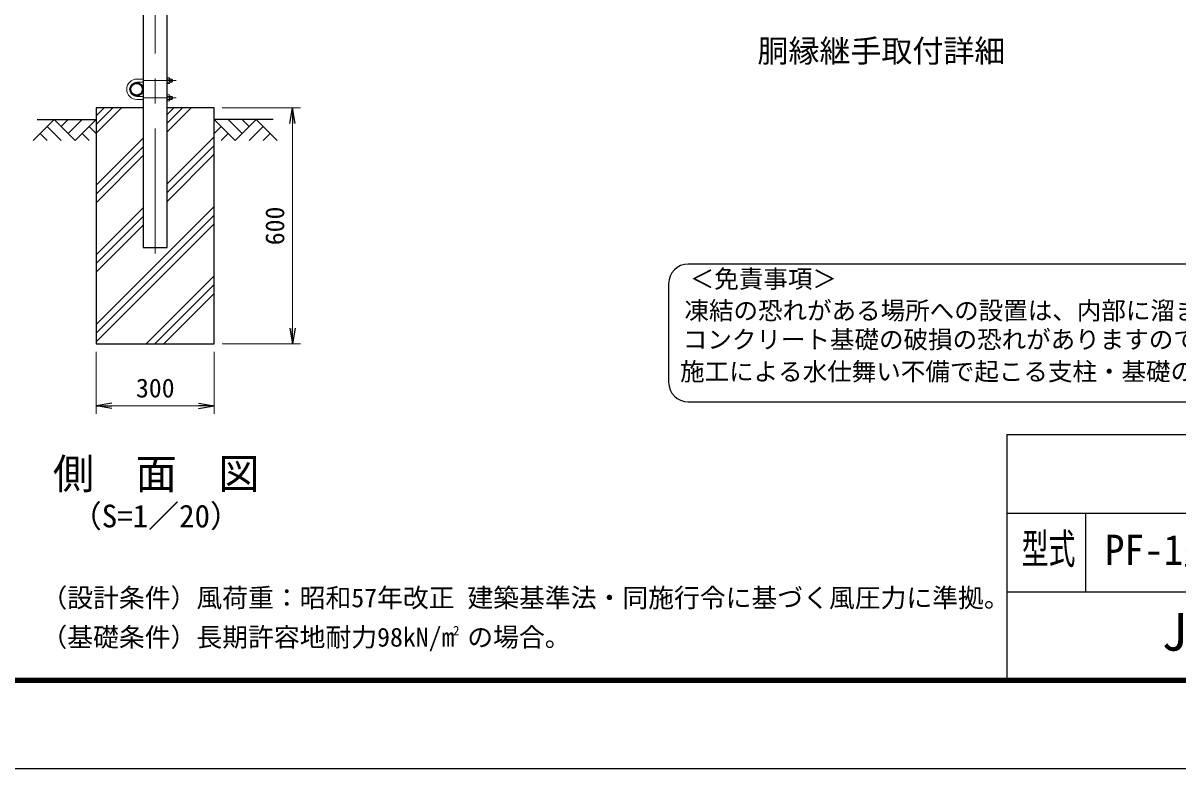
# Model space of a CAD drawing. Units: millimetres, scale not verified. Extents: x -4200 to 4200, y -2970 to 2970.
# Drawn here: x -379 to 2555, y -2970 to -1075 of the extents above; entities that cross this region are included whole.
import ezdxf
from ezdxf.enums import TextEntityAlignment as Align

# ---------------------------------------------------------------- set-up
doc = ezdxf.new("R2010")
doc.units = ezdxf.units.MM
doc.header["$LTSCALE"] = 10
doc.linetypes.add('USER1', pattern=[50.8, 31.75, -6.35, 6.35, -6.35])
for name, color, linetype, lineweight in [('0-0_D-STR1', 1, 'Continuous', 25), ('0-1_D-STR3', 3, 'Continuous', 13), ('0-2_D-BMK', 2, 'USER1', 13), ('0-4_D-STR-DIM', 7, 'Continuous', 13), ('0-7_D-DCR-HCH', 7, 'Continuous', 13), ('0-8_D-STR4', 7, 'Continuous', 25), ('0-9_D-BGD', 7, 'Continuous', 25), ('0-B_D-TTL-TXT', 7, 'Continuous', 25), ('0-C_D-TTL', 7, 'Continuous', 25)]:
    doc.layers.add(name, color=color, linetype=linetype, lineweight=lineweight)
doc.layers.add('0-5_0', color=7, linetype='Continuous')
doc.styles.add('ＭＳ ゴシック', font='')
doc.styles.get('ＭＳ ゴシック').set_extended_font_data('MS Gothic')

# ---------------------------------------------------------------- blocks, each defined once
blk = doc.blocks.new('_Open')
at = {"layer": '0-5_0'}
blk.add_line((-10, 1.667), (0, 0), dxfattribs=at)
blk.add_lwpolyline([(-10, -1.667), (0, 0), (-10, 0)], dxfattribs=at)

msp = doc.modelspace()

# ---------------------------------------------------------------- linework, layer by layer
at = {"layer": '0-0_D-STR1'}
msp.add_lwpolyline([(-73.4, 1726.23), (-73.4, -1644.77), (-12.9, -1644.77), (-12.9, 1726.23)], dxfattribs=at)
for radius in [17, 14.7]:
    msp.add_circle((-90.4, -1242.77), radius, dxfattribs=at)
at = {"layer": '0-1_D-STR3'}
for p, q in [((-89.4, -1216.77), (-73.4, -1216.77)), ((-89.4, -1224.77), (-73.4, -1224.77)), ((-12.9, -1213.27), (-7.1, -1213.27)), ((-7.1, -1217.02), (-12.9, -1217.02)), ((-7.1, -1224.52), (-12.9, -1224.52)), ((-6.4, -1214.85), (-6.4, -1226.42)), ((-6.4, -1216.77), (-0.6, -1216.77)), ((-6.4, -1217.47), (0.1, -1217.47)), ((-6.4, -1224.07), (0.1, -1224.07)), ((-6.4, -1224.77), (-0.6, -1224.77)), ((-0.6, -1216.77), (0.6, -1217.97)), ((-0.6, -1224.77), (-0.6, -1216.77)), ((0.6, -1223.57), (-0.6, -1224.77)), ((0.6, -1223.57), (0.6, -1217.97)), ((-89.4, -1260.77), (-73.4, -1260.77)), ((-12.9, -1272.27), (-12.9, -1257.27)), ((-12.9, -1257.27), (-7.1, -1257.27)), ((-7.1, -1261.02), (-12.9, -1261.02)), ((-6.4, -1270.69), (-6.4, -1259.13)), ((-6.4, -1260.77), (-0.6, -1260.77)), ((-0.6, -1260.77), (0.6, -1261.97)), ((-89.4, -1268.77), (-73.4, -1268.77)), ((-7.1, -1268.52), (-12.9, -1268.52)), ((-12.9, -1272.27), (-7.1, -1272.27)), ((-6.4, -1261.47), (0.1, -1261.47)), ((-6.4, -1268.07), (0.1, -1268.07)), ((-6.4, -1268.77), (-0.6, -1268.77)), ((0.6, -1267.57), (0.6, -1261.97))]:
    msp.add_line(p, q, dxfattribs=at)
for points in [[(-12.9, -1213.27), (-12.9, -1228.27), (-7.1, -1228.27)], [(0.6, -1267.57), (-0.6, -1268.77), (-0.6, -1260.77)]]:
    msp.add_lwpolyline(points, dxfattribs=at)
for centre, radius, start, end in [((-89.4, -1242.77), 26, 90, 270), ((-89.4, -1242.77), 18, 90, 270), ((-16.8, -1220.77), 10.39, 338.85295, 21.14705), ((-9.2, -1215.15), 2.81, 318.21899, 41.78101), ((-9.26, -1226.4), 2.86, 319.0514, 40.9486), ((-16.8, -1264.77), 10.39, 338.85295, 21.14705), ((-9.26, -1259.15), 2.86, 319.0514, 40.9486), ((-9.2, -1270.4), 2.81, 318.21899, 41.78101)]:
    msp.add_arc(centre, radius, start, end, dxfattribs=at)
at = {"layer": '0-2_D-BMK'}
for p, q in [((-43.15, -1659.77), (-43.15, 1750.23)), ((-73.4, -1220.77), (10.19, -1220.77)), ((-73.4, -1264.77), (10.19, -1264.77))]:
    msp.add_line(p, q, dxfattribs=at)
at = {"layer": '0-4_D-STR-DIM'}
for p, q in [((126.85, -1289.77), (325.86, -1289.77)), ((305.86, -1849.77), (305.86, -1329.77)), ((126.85, -1889.77), (325.86, -1889.77)), ((-193.15, -1909.77), (-193.15, -2067.09)), ((106.85, -1909.77), (106.85, -2067.09)), ((-153.15, -2047.09), (66.85, -2047.09))]:
    msp.add_line(p, q, dxfattribs=at)
at = {"layer": '0-7_D-DCR-HCH'}
for p, q in [((-193.15, -1354.24), (-128.69, -1289.77)), ((-193.15, -1332.14), (-150.79, -1289.77)), ((-193.15, -1310.04), (-172.88, -1289.77)), ((-12.9, -1350.76), (48.09, -1289.77)), ((-12.9, -1328.67), (25.99, -1289.77)), ((-12.9, -1306.57), (3.89, -1289.77)), ((-299.58, -1319.77), (-352.79, -1372.99)), ((-299.58, -1319.77), (-246.36, -1372.99)), ((-281.84, -1337.51), (-264.1, -1319.77)), ((-264.1, -1355.25), (-228.63, -1319.77)), ((-246.36, -1372.99), (-193.15, -1319.77)), ((160.06, -1372.99), (106.85, -1319.77)), ((177.8, -1355.25), (142.32, -1319.77)), ((213.27, -1319.77), (160.06, -1372.99)), ((195.63, -1337.6), (177.8, -1319.77)), ((213.27, -1319.77), (266.48, -1372.99)), ((-317.31, -1337.51), (-281.68, -1372.99)), ((-210.89, -1337.51), (-193.15, -1355.17)), ((124.59, -1337.51), (106.85, -1355.17)), ((231.01, -1337.51), (195.37, -1372.99)), ((-335.05, -1355.25), (-317.23, -1372.99)), ((-228.63, -1355.25), (-210.81, -1372.99)), ((-193.15, -1486.82), (-73.4, -1367.07)), ((-12.9, -1483.34), (106.85, -1363.59)), ((142.32, -1355.25), (124.5, -1372.99)), ((248.75, -1355.25), (230.93, -1372.99)), ((-193.15, -1508.92), (-73.4, -1389.17)), ((-12.9, -1505.44), (106.85, -1385.69)), ((-12.9, -1527.54), (106.85, -1407.79)), ((-193.15, -1531.01), (-73.4, -1411.26)), ((-193.15, -1840.37), (106.85, -1540.37)), ((-193.15, -1663.59), (-73.4, -1543.84)), ((-193.15, -1862.47), (106.85, -1562.47)), ((-193.15, -1685.69), (-73.4, -1565.94)), ((-193.15, -1884.57), (106.85, -1584.57)), ((-193.15, -1707.79), (-73.4, -1588.04)), ((-65.78, -1889.77), (106.85, -1717.15)), ((-43.68, -1889.77), (106.85, -1739.25)), ((-21.58, -1889.77), (106.85, -1761.34))]:
    msp.add_line(p, q, dxfattribs=at)
at = {"layer": '0-8_D-STR4'}
msp.add_line((106.85, -1289.77), (-12.9, -1289.77), dxfattribs=at)
msp.add_lwpolyline([(-73.4, -1289.77), (-193.15, -1289.77), (-193.15, -1889.77), (106.85, -1889.77), (106.85, -1289.77)], dxfattribs=at)
at = {"layer": '0-9_D-BGD'}
for p, q in [((-343.15, -1319.77), (-193.15, -1319.77)), ((256.85, -1319.77), (106.85, -1319.77))]:
    msp.add_line(p, q, dxfattribs=at)
at = {"layer": '0-B_D-TTL-TXT', "color": 2}
for p, q in [((3756.63, -1686.97), (1311.08, -1686.97)), ((1261.08, -1736.97), (1261.08, -1986.97)), ((1311.08, -2036.97), (3756.63, -2036.97))]:
    msp.add_line(p, q, dxfattribs=at)
for centre, start, end in [((1311.08, -1736.97), 90, 180), ((1311.08, -1986.97), 180, 270)]:
    msp.add_arc(centre, 50, start, end, dxfattribs=at)
at = {"layer": '0-C_D-TTL'}
for p, q in [((2120.32, -2119.77), (2120.32, -2739.77)), ((2120.32, -2119.77), (3920.32, -2119.77)), ((2120.32, -2319.77), (3920.32, -2319.77)), ((2320.32, -2319.77), (2320.32, -2519.77)), ((2120.32, -2519.77), (3920.32, -2519.77))]:
    msp.add_line(p, q, dxfattribs=at)
at = {"layer": '0-C_D-TTL', "color": 2}
msp.add_lwpolyline([(-4199.68, 2970.23), (4200.32, 2970.23), (4200.32, -2969.77), (-4199.68, -2969.77)], close=True, dxfattribs=at)
at = {"layer": '0-C_D-TTL'}
for points in [[(-3929.68, 2750.23), (3930.32, 2750.23), (3930.32, -2749.77), (-3929.68, -2749.77)], [(-3927.18, 2747.73), (3927.82, 2747.73), (3927.82, -2747.27), (-3927.18, -2747.27)], [(-3924.68, 2745.23), (3925.32, 2745.23), (3925.32, -2744.77), (-3924.68, -2744.77)], [(-3922.18, 2742.73), (3922.82, 2742.73), (3922.82, -2742.27), (-3922.18, -2742.27)], [(-3919.68, 2740.23), (3920.32, 2740.23), (3920.32, -2739.77), (-3919.68, -2739.77)]]:
    msp.add_lwpolyline(points, close=True, dxfattribs=at)

# ---------------------------------------------------------------- block references
at = {"layer": '0-4_D-STR-DIM', "xscale": 4, "yscale": 4}
for p, rotation in [((305.86, -1289.77), 90), ((305.86, -1889.77), 270), ((-193.15, -2047.09), 180)]:
    msp.add_blockref('_Open', p, dxfattribs=dict(at, rotation=rotation))
msp.add_blockref('_Open', (106.85, -2047.09), dxfattribs=at)

# ---------------------------------------------------------------- texts
at = {"layer": '0-4_D-STR-DIM', "style": 'ＭＳ ゴシック'}
msp.add_text('600', height=48.09, rotation=90, dxfattribs=at).set_placement((299.11, -1639.02), align=Align.BOTTOM_LEFT)
msp.add_text('300', height=48.09, dxfattribs=at).set_placement((-92.03, -2040.34), align=Align.BOTTOM_LEFT)
at = {"layer": '0-B_D-TTL-TXT', "style": 'ＭＳ ゴシック'}
for s, height, p in [('胴縁継手取付詳細', 57.7, (1486.71, -1191.42)), ('＜免責事項＞ \u3000\u3000', 45.67, (1314.78, -1761.14)), ('凍結の恐れがある場所への設置は、内部に溜まった雨水等の凍結融解により支柱の破損や', 45.67, (1301.26, -1841.64)), ('コンクリート基礎の破損の恐れがありますので施工時、水仕舞いを行ってください。', 45.67, (1297.15, -1915.06)), ('施工による水仕舞い不備で起こる支柱・基礎の破損について当社は責任を負いかねます。 ', 45.67, (1290.16, -1996.56)), ('側\u3000面\u3000図', 76.98, (-303.05, -2281.38)), ('（S=1／20）', 57.7, (-257.57, -2373.36)), ('（設計条件）風荷重：昭和57年改正 建築基準法・同施行令に基づく風圧力に準拠。', 48.09, (-332.13, -2573.38)), ('JFE 建材株式会社', 96.19, (2512.7, -2698.28)), ('（基礎条件）長期許容地耐力98kN/m の場合。', 48.09, (-332.13, -2673.38)), ('2', 24.05, (713.34, -2637.57))]:
    msp.add_text(s, height=height, dxfattribs=at).set_placement(p, align=Align.BOTTOM_LEFT)
for s, width, p in [('型式', 0.65, (2157.79, -2471.91)), ('PF-1型 H3000', 0.95, (2369.25, -2474.58))]:
    msp.add_text(s, height=76.98, dxfattribs=dict(at, width=width)).set_placement(p, align=Align.BOTTOM_LEFT)

doc.saveas('drawing.dxf')
